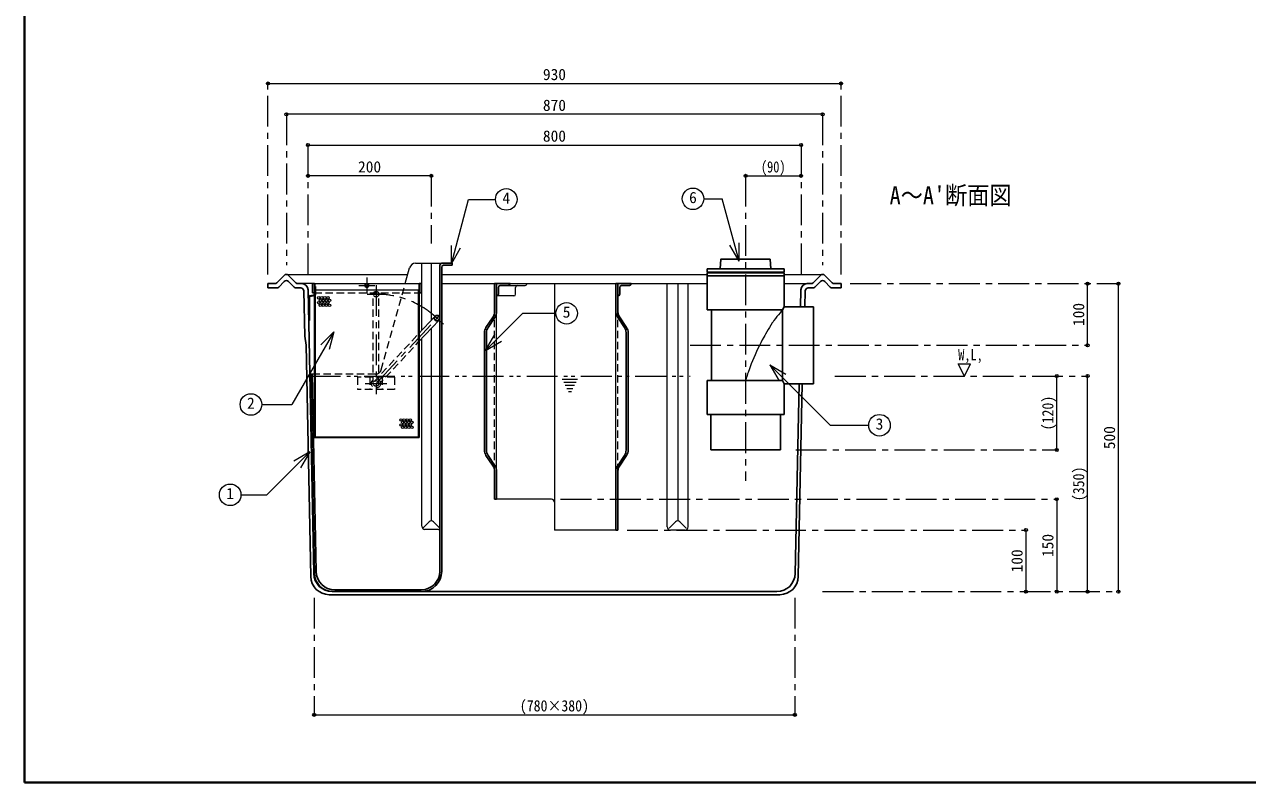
# Model space of a CAD drawing. Units: millimetres at full size, sheet at 1:10. Extents: x -2066 to 1984, y -1358 to 1452.
# Drawn here: x -2066 to -81, y -1358 to -128 of the extents above; entities that cross this region are included whole.
import ezdxf
from ezdxf.enums import TextEntityAlignment as Align

# ---------------------------------------------------------------- set-up
doc = ezdxf.new("R2010")
doc.units = ezdxf.units.MM
doc.header["$LTSCALE"] = 10
doc.header["$PDMODE"] = 32
doc.header["$PDSIZE"] = 5
for name, pattern in [('CHAIN1', [8, 5, -1, 1, -1]), ('DASHED1', [1.8, 1.2, -0.6]), ('DOUBLE_CHAIN1', [8.8, 5, -1, 0.6, -0.6, 0.6, -1])]:
    doc.linetypes.add(name, pattern=pattern)
doc.layers.add('0-0_ﾚｲﾔ1', color=4, linetype='Continuous', lineweight=9)
doc.styles.add('ＭＳ ゴシック', font='')
doc.styles.get('ＭＳ ゴシック').set_extended_font_data('MS Gothic')

msp = doc.modelspace()

# ---------------------------------------------------------------- linework, layer by layer
at = {"layer": '0-0_ﾚｲﾔ1', "color": 1, "lineweight": 40}
for p, q in [((-2065.57, -1358.49), (-2065.57, 1451.51)), ((1984.43, -1358.49), (-2065.57, -1358.49))]:
    msp.add_line(p, q, dxfattribs=at)
at = {"layer": '0-0_ﾚｲﾔ1'}
for p, q in [((-1670.57, -223.49), (-740.57, -223.49)), ((-770.57, -273.49), (-1640.57, -273.49)), ((-1605.57, -323.49), (-805.57, -323.49)), ((-1405.57, -373.49), (-1605.57, -373.49)), ((-895.57, -373.49), (-805.57, -373.49)), ((-1431.03, -515.49), (-1388.63, -515.49)), ((-1420.68, -624.21), (-1420.68, -515.49)), ((-1405.57, -515.49), (-1405.57, -608.03)), ((-1640.57, -533.49), (-1443.63, -533.49)), ((-1447.8, -548.49), (-1440.66, -522.81)), ((-1388.57, -533.49), (-958.07, -533.49)), ((-833.07, -533.49), (-770.57, -533.49)), ((-1598.07, -548.49), (-1615.37, -548.49)), ((-1388.57, -943.49), (-1388.57, -548.49)), ((-1388.57, -548.49), (-958.07, -548.49)), ((-1205.57, -548.49), (-1205.57, -903.49)), ((-1022.57, -943.49), (-1022.57, -548.49)), ((-1005.57, -548.49), (-1005.57, -933.49)), ((-988.57, -943.49), (-988.57, -548.49)), ((-833.07, -548.49), (-795.77, -548.49)), ((-340.57, -648.49), (-340.57, -548.49)), ((-290.57, -1048.49), (-290.57, -548.49)), ((-837.05, -592.78), (-839.59, -595.86)), ((-835.57, -590.99), (-837.05, -592.78)), ((-852.18, -612.34), (-854.55, -615.89)), ((-850.76, -610.31), (-852.18, -612.34)), ((-849.41, -608.43), (-850.76, -610.31)), ((-847.03, -605.24), (-849.41, -608.43)), ((-844.59, -602.08), (-847.03, -605.24)), ((-842.11, -598.96), (-844.59, -602.08)), ((-839.59, -595.86), (-842.11, -598.96)), ((-1405.57, -621.22), (-1405.57, -933.49)), ((-864.55, -632.69), (-866, -635.32)), ((-863.35, -630.52), (-864.55, -632.69)), ((-861.23, -626.81), (-863.35, -630.52)), ((-859.07, -623.13), (-861.23, -626.81)), ((-856.84, -619.48), (-859.07, -623.13)), ((-854.55, -615.89), (-856.84, -619.48)), ((-1420.68, -942.49), (-1420.68, -637.4)), ((-875.48, -653.77), (-877.7, -658.46)), ((-873.2, -649.11), (-875.48, -653.77)), ((-870.86, -644.49), (-873.2, -649.11)), ((-868.46, -639.89), (-870.86, -644.49)), ((-866, -635.32), (-868.46, -639.89)), ((-884.34, -673.62), (-886.29, -678.49)), ((-882.31, -668.78), (-884.34, -673.62)), ((-880.21, -663.96), (-882.31, -668.78)), ((-878.96, -661.19), (-880.21, -663.96)), ((-877.7, -658.46), (-878.96, -661.19)), ((-891.37, -692.6), (-892.15, -694.99)), ((-890.91, -691.22), (-891.37, -692.6)), ((-889.92, -688.34), (-890.91, -691.22)), ((-888.15, -683.4), (-889.92, -688.34)), ((-886.29, -678.49), (-888.15, -683.4)), ((-1595.07, -695.49), (-1598.63, -695.49)), ((-895.14, -704.59), (-895.57, -705.99)), ((-894.41, -702.19), (-895.14, -704.59)), ((-893.67, -699.79), (-894.41, -702.19)), ((-892.92, -697.39), (-893.67, -699.79)), ((-892.15, -694.99), (-892.92, -697.39)), ((-390.57, -818.49), (-390.57, -698.49)), ((-340.57, -1048.49), (-340.57, -698.49)), ((-390.57, -898.49), (-390.57, -1048.49)), ((-1419.36, -945.3), (-1409.08, -934.93)), ((-1393.63, -947.49), (-1415.68, -947.49)), ((-1392.22, -944.85), (-1402.06, -934.93)), ((-1019.36, -945.3), (-1009.08, -934.93)), ((-993.57, -948.49), (-1017.57, -948.49)), ((-991.78, -945.3), (-1002.06, -934.93)), ((-440.57, -948.49), (-440.57, -1048.49)), ((-1595.57, -1248.49), (-815.57, -1248.49))]:
    msp.add_line(p, q, dxfattribs=at)
at = {"layer": '0-0_ﾚｲﾔ1', "linetype": 'CHAIN1'}
for p, q in [((-1670.57, -533.49), (-1670.57, -223.49)), ((-740.57, -533.49), (-740.57, -223.49)), ((-1640.57, -273.49), (-1640.57, -518.49)), ((-770.57, -273.49), (-770.57, -518.49)), ((-1605.57, -323.49), (-1605.57, -533.49)), ((-805.57, -323.49), (-805.57, -533.49)), ((-1405.57, -373.49), (-1405.57, -483.49)), ((-895.57, -373.49), (-895.57, -868.49)), ((-1523.07, -551.49), (-1497.07, -551.49)), ((-1510.07, -538.49), (-1510.07, -564.49)), ((-1495.1, -550.99), (-1495.1, -727.99)), ((-725.57, -548.49), (-290.57, -548.49)), ((-1509.6, -565.49), (-1480.6, -565.49)), ((-1495.1, -710.49), (-1386.23, -593.92)), ((-1385.53, -614.42), (-1406.73, -594.62)), ((-985.57, -648.49), (-340.57, -648.49)), ((-1512.6, -710.49), (-1477.6, -710.49)), ((-750.57, -698.49), (-340.57, -698.49)), ((-814.07, -818.49), (-390.57, -818.49)), ((-1195.57, -898.49), (-390.57, -898.49)), ((-1087.64, -948.49), (-440.57, -948.49)), ((-770.57, -1048.49), (-290.57, -1048.49)), ((-1595.57, -1058.49), (-1595.57, -1248.49)), ((-815.57, -1058.49), (-815.57, -1248.49))]:
    msp.add_line(p, q, dxfattribs=at)
at = {"layer": '0-0_ﾚｲﾔ1', "color": 7, "lineweight": 18}
for p, q in [((-963.39, -410.72), (-933.25, -410.72)), ((-906.06, -512.2), (-933.25, -410.72)), ((-1372.93, -516.57), (-1372.93, -486.57)), ((-1372.93, -516.57), (-1357.93, -490.59)), ((-906.06, -512.2), (-921.06, -486.22)), ((-906.06, -512.2), (-906.06, -482.2)), ((-1595.07, -548.49), (-1425.07, -548.49)), ((-1280.75, -551.49), (-1252.97, -551.49)), ((-1277.75, -548.49), (-1105.95, -548.49)), ((-1268.74, -565.49), (-1268.74, -554.49)), ((-1604.48, -570.87), (-1604.48, -608.49)), ((-1602.98, -570.87), (-1602.98, -608.49)), ((-1602.16, -567.95), (-1595.23, -566.34)), ((-1601.82, -569.41), (-1595.07, -567.84)), ((-1594.07, -558.49), (-1426.07, -558.49)), ((-1426.07, -558.49), (-1425.07, -558.49)), ((-1271.74, -568.49), (-1299.51, -568.49)), ((-1299.51, -852.96), (-1299.51, -594.02)), ((-1105.95, -853.01), (-1105.95, -593.97)), ((-1604.48, -608.49), (-1602.98, -608.49)), ((-1426.57, -630.52), (-1399.42, -601.45)), ((-1426.57, -643.71), (-1392.84, -607.59)), ((-1317.43, -656.91), (-1257.18, -596.66)), ((-1257.18, -596.66), (-1203.4, -596.66)), ((-1563.65, -626.44), (-1631.9, -744.65)), ((-1563.65, -626.44), (-1584.86, -647.65)), ((-1563.65, -626.44), (-1571.41, -655.41)), ((-1317.43, -656.91), (-1302.43, -630.93)), ((-1317.43, -656.91), (-1291.45, -641.91)), ((-856.25, -680.19), (-841.25, -706.17)), ((-856.25, -680.19), (-830.27, -695.19)), ((-550.57, -678.49), (-530.57, -678.49)), ((-540.57, -698.49), (-550.57, -678.49)), ((-540.57, -698.49), (-530.57, -678.49)), ((-1680.66, -744.65), (-1631.9, -744.65)), ((-1602.71, -821.7), (-1672.37, -891.36)), ((-1602.71, -821.7), (-1628.69, -836.7)), ((-1602.71, -821.7), (-1617.71, -847.68)), ((-1714.28, -891.36), (-1672.37, -891.36)), ((-1210.57, -898.49), (-1299.51, -898.49)), ((-1205.57, -903.49), (-1205.57, -948.49)), ((-1105.95, -948.49), (-1205.57, -948.49))]:
    msp.add_line(p, q, dxfattribs=at)
at = {"layer": '0-0_ﾚｲﾔ1', "color": 5, "lineweight": 25}
for p, q in [((-1388.63, -515.49), (-1371.63, -515.49)), ((-1371.63, -518.49), (-1371.63, -515.49)), ((-855.57, -508.49), (-854.57, -524.49)), ((-1655.89, -546.99), (-1644.14, -534.99)), ((-1625.25, -546.99), (-1637, -534.99)), ((-1391.63, -518.49), (-1391.63, -1015.49)), ((-1388.63, -521.49), (-1388.63, -1015.49)), ((-1385.63, -518.49), (-1371.63, -518.49)), ((-958.07, -524.49), (-833.07, -524.49)), ((-958.07, -524.49), (-958.07, -529.99)), ((-958.07, -529.99), (-833.07, -529.99)), ((-958.07, -530.99), (-958.07, -590.99)), ((-833.07, -529.99), (-833.07, -524.49)), ((-785.89, -546.99), (-774.14, -534.99)), ((-755.25, -546.99), (-767, -534.99)), ((-1659.46, -548.49), (-1670.57, -548.49)), ((-1670.57, -548.49), (-1670.57, -555.49)), ((-1656.52, -555.49), (-1670.57, -555.49)), ((-1652.95, -553.99), (-1644.14, -545)), ((-1628.2, -553.99), (-1637, -545)), ((-1617.33, -555.49), (-1624.62, -555.49)), ((-1615.37, -548.49), (-1621.68, -548.49)), ((-1595.07, -548.49), (-1598.07, -548.49)), ((-1598.07, -548.49), (-1598.07, -563.49)), ((-1595.07, -797.49), (-1595.07, -548.49)), ((-1425.07, -797.49), (-1425.07, -548.49)), ((-1302.79, -594.02), (-1302.79, -548.49)), ((-1277.75, -548.49), (-1302.79, -548.49)), ((-1299.51, -594.02), (-1299.51, -548.49)), ((-1296.51, -565.49), (-1296.51, -554.49)), ((-1293.51, -551.49), (-1280.75, -551.49)), ((-1105.95, -548.49), (-1081.09, -548.49)), ((-1105.95, -593.97), (-1105.95, -548.49)), ((-1102.64, -593.97), (-1102.64, -548.49)), ((-1099.64, -565.49), (-1099.64, -554.49)), ((-1096.64, -551.49), (-1084.09, -551.49)), ((-958.07, -535.99), (-833.07, -535.99)), ((-795.77, -548.49), (-789.46, -548.49)), ((-793.81, -555.49), (-786.52, -555.49)), ((-782.95, -553.99), (-774.14, -545)), ((-758.2, -553.99), (-767, -545)), ((-754.62, -555.49), (-740.57, -555.49)), ((-751.68, -548.49), (-740.57, -548.49)), ((-740.57, -548.49), (-740.57, -555.49)), ((-1612.33, -560.39), (-1610.87, -633.49)), ((-1596.16, -1019.09), (-1605.37, -558.29)), ((-1598.07, -563.49), (-1595.07, -563.49)), ((-1595.07, -558.49), (-1594.07, -558.49)), ((-1594.07, -796.99), (-1594.07, -558.49)), ((-1426.07, -796.99), (-1426.07, -558.49)), ((-1425.07, -563.49), (-1422.07, -563.49)), ((-806.32, -585.99), (-805.77, -558.29)), ((-798.81, -560.39), (-799.32, -585.99)), ((-835.57, -590.99), (-958.07, -590.99)), ((-950.57, -590.99), (-950.57, -705.99)), ((-835.57, -590.99), (-833.07, -585.99)), ((-835.57, -590.99), (-835.57, -705.99)), ((-833.07, -585.99), (-785.57, -585.99)), ((-785.57, -585.99), (-785.57, -710.99)), ((-1316.71, -619.75), (-1305.24, -602.23)), ((-1313.43, -619.75), (-1301.97, -602.23)), ((-1103.46, -602.26), (-1091.89, -619.72)), ((-1088.58, -619.72), (-1100.15, -602.26)), ((-1610.87, -633.49), (-1608.57, -648.49)), ((-1319.16, -819.02), (-1319.16, -627.96)), ((-1315.88, -819.02), (-1315.88, -627.96)), ((-1089.4, -818.97), (-1089.4, -628.01)), ((-1086.09, -818.97), (-1086.09, -628.01)), ((-1601.06, -1024.09), (-1608.57, -648.49)), ((-1595.16, -1019.09), (-1601.63, -695.49)), ((-1598.63, -695.49), (-1601.63, -695.49)), ((-1592.22, -1016.09), (-1598.63, -695.49)), ((-835.57, -705.99), (-958.07, -705.99)), ((-958.07, -705.99), (-958.07, -760.99)), ((-833.07, -710.99), (-833.07, -760.99)), ((-814.98, -1019.09), (-808.82, -710.99)), ((-810.08, -1024.09), (-803.82, -710.99)), ((-958.07, -760.99), (-833.07, -760.99)), ((-952.07, -760.99), (-952.07, -818.49)), ((-839.07, -760.99), (-839.07, -818.49)), ((-1426.07, -798.49), (-1594.07, -798.49)), ((-1426.57, -797.49), (-1593.57, -797.49)), ((-1305.24, -844.75), (-1316.71, -827.23)), ((-1301.97, -844.75), (-1313.43, -827.23)), ((-1103.46, -844.72), (-1091.89, -827.26)), ((-1100.15, -844.72), (-1088.58, -827.26)), ((-952.07, -818.49), (-839.07, -818.49)), ((-1302.79, -898.49), (-1302.79, -852.96)), ((-1299.51, -898.49), (-1299.51, -852.96)), ((-1105.95, -948.49), (-1105.95, -853.01)), ((-1102.64, -948.49), (-1102.64, -853.01)), ((-1302.79, -898.49), (-1299.51, -898.49)), ((-1105.95, -948.49), (-1102.64, -948.49)), ((-1566.16, -1048.49), (-844.98, -1048.49)), ((-1421.63, -1045.49), (-1562.22, -1045.49)), ((-1571.07, -1053.49), (-840.08, -1053.49))]:
    msp.add_line(p, q, dxfattribs=at)
at = {"layer": '0-0_ﾚｲﾔ1', "linetype": 'DASHED1'}
for p, q in [((-1594.07, -558.49), (-1594.07, -548.49)), ((-1592.57, -564.88), (-1592.57, -548.49)), ((-1486.6, -688.17), (-1447.8, -548.49)), ((-1599.84, -567.41), (-1600.07, -567.47)), ((-1595.07, -563.49), (-1425.07, -563.49)), ((-1595.07, -567.84), (-1594.89, -567.8)), ((-1499.6, -710.49), (-1499.6, -565.49)), ((-1490.6, -710.49), (-1490.6, -565.49)), ((-1302.79, -852.96), (-1302.79, -594.02)), ((-1102.64, -853.01), (-1102.64, -593.97)), ((-1498.39, -707.42), (-1426.57, -630.52)), ((-1491.81, -713.56), (-1426.57, -643.71)), ((-1496.23, -695.49), (-1595.07, -695.49)), ((-1465.1, -700.49), (-1525.1, -700.49)), ((-1525.1, -700.49), (-1525.1, -720.49)), ((-1505.1, -700.49), (-1505.1, -720.49)), ((-1485.1, -700.49), (-1485.1, -720.49))]:
    msp.add_line(p, q, dxfattribs=at)
at = {"layer": '0-0_ﾚｲﾔ1', "linetype": 'DOUBLE_CHAIN1'}
for p, q in [((-1602.57, -698.49), (-985.57, -698.49)), ((-1193.07, -703.49), (-1168.07, -703.49)), ((-1190.57, -708.49), (-1170.57, -708.49)), ((-1188.07, -713.49), (-1173.07, -713.49)), ((-1185.57, -718.49), (-1175.57, -718.49)), ((-1183.07, -723.49), (-1178.07, -723.49))]:
    msp.add_line(p, q, dxfattribs=at)
at = {"layer": '0-0_ﾚｲﾔ1', "color": 7, "lineweight": 18}
for points in [[(-1372.93, -516.57), (-1344.84, -411.72), (-1301.32, -411.72)], [(-856.25, -680.19), (-758.05, -778.4), (-695.76, -778.4)]]:
    msp.add_lwpolyline(points, dxfattribs=at)
at = {"layer": '0-0_ﾚｲﾔ1', "color": 5, "lineweight": 25}
for points in [[(-855.57, -508.49), (-935.57, -508.49), (-936.57, -524.49)], [(-958.07, -530.99), (-833.07, -530.99), (-833.07, -585.99)], [(-1425.07, -548.49), (-1422.07, -548.49), (-1422.07, -563.49)], [(-835.57, -705.99), (-833.07, -710.99), (-785.57, -710.99)]]:
    msp.add_lwpolyline(points, dxfattribs=at)
at = {"layer": '0-0_ﾚｲﾔ1', "linetype": 'DASHED1'}
msp.add_lwpolyline([(-1465.1, -700.49), (-1465.1, -720.49), (-1525.1, -720.49)], dxfattribs=at)
at = {"layer": '0-0_ﾚｲﾔ1', "color": 7, "lineweight": 18}
for centre in [(-1283.82, -411.72), (-980.89, -410.72), (-1185.9, -596.66), (-1698.16, -744.65), (-678.26, -778.4), (-1731.78, -891.36)]:
    msp.add_circle(centre, 17.5, dxfattribs=at)
at = {"layer": '0-0_ﾚｲﾔ1', "color": 5, "lineweight": 25}
for centre, radius in [((-1510.07, -551.49), 3), ((-1396.13, -604.52), 4.5)]:
    msp.add_circle(centre, radius, dxfattribs=at)
at = {"layer": '0-0_ﾚｲﾔ1'}
for centre in [(-1588.15, -571.54), (-1585.65, -575.54), (-1583.15, -571.54), (-1580.65, -575.54), (-1578.15, -571.54), (-1575.65, -575.54), (-1573.15, -571.54), (-1570.65, -575.54), (-1588.15, -579.54), (-1585.65, -583.54), (-1583.15, -579.54), (-1580.65, -583.54), (-1578.15, -579.54), (-1575.65, -583.54), (-1573.15, -579.54), (-1570.65, -583.54), (-1454.47, -769.85), (-1451.97, -773.85), (-1449.47, -769.85), (-1446.97, -773.85), (-1444.47, -769.85), (-1441.97, -773.85), (-1439.47, -769.85), (-1436.97, -773.85), (-1454.47, -777.85), (-1451.97, -781.85), (-1449.47, -777.85), (-1446.97, -781.85), (-1444.47, -777.85), (-1441.97, -781.85), (-1439.47, -777.85), (-1436.97, -781.85)]:
    msp.add_circle(centre, 2, dxfattribs=at)
at = {"layer": '0-0_ﾚｲﾔ1', "linetype": 'DASHED1'}
for centre, radius in [((-1495.1, -565.49), 4.5), ((-1495.1, -710.49), 7.5), ((-1495.1, -710.49), 4.5)]:
    msp.add_circle(centre, radius, dxfattribs=at)
at = {"layer": '0-0_ﾚｲﾔ1'}
for centre, radius, start, end in [((-1431.03, -525.49), 10, 90, 164.47589), ((-1415.68, -942.49), 5, 180, 270), ((-1405.57, -938.49), 5, 45.41268, 134.58732), ((-1393.63, -942.49), 5, 270, 293.57818), ((-1393.57, -943.49), 5, 351.17442, 0), ((-1017.57, -943.49), 5, 180, 270), ((-1005.57, -938.49), 5, 45.41268, 134.58732), ((-993.57, -943.49), 5, 270, 0)]:
    msp.add_arc(centre, radius, start, end, dxfattribs=at)
at = {"layer": '0-0_ﾚｲﾔ1', "color": 5, "lineweight": 25}
for centre, radius, start, end in [((-1388.63, -518.49), 3, 90, 180), ((-1640.57, -538.49), 5, 44.3947, 135.6053), ((-1385.63, -521.49), 3, 90, 180), ((-770.57, -538.49), 5, 44.3947, 135.6053), ((-1659.46, -543.49), 5, 270, 315.6053), ((-1656.52, -550.49), 5, 270, 315.6053), ((-1640.57, -548.5), 5, 44.3947, 135.6053), ((-1624.62, -550.49), 5, 224.3947, 270), ((-1621.68, -543.49), 5, 224.3947, 270), ((-1617.33, -560.49), 5, 1.14576, 90), ((-1615.37, -558.49), 10, 1.14576, 90), ((-1293.51, -554.49), 3, 90, 180), ((-1280.75, -548.49), 3, 270, 0), ((-1096.64, -554.49), 3, 90, 180), ((-1084.09, -548.49), 3, 270, 0), ((-795.77, -558.49), 10, 90, 178.85424), ((-793.81, -560.49), 5, 90, 178.85424), ((-789.46, -543.49), 5, 270, 315.6053), ((-786.52, -550.49), 5, 270, 315.6053), ((-770.57, -548.5), 5, 44.3947, 135.6053), ((-754.62, -550.49), 5, 224.3947, 270), ((-751.68, -543.49), 5, 224.3947, 270), ((-1299.51, -565.49), 3, 270, 0), ((-1102.64, -565.49), 3, 270, 0), ((-1317.79, -594.02), 15, 326.78348, 0), ((-1314.51, -594.02), 15, 326.78348, 0), ((-1090.95, -593.97), 15, 180, 213.51153), ((-1087.64, -593.97), 15, 180, 213.51153), ((-1304.16, -627.96), 15, 146.78348, 180), ((-1300.88, -627.96), 15, 146.78348, 180), ((-1104.4, -628.01), 15, 0, 33.51153), ((-1101.09, -628.01), 15, 0, 33.51153), ((-1594.07, -797.49), 1, 180, 270), ((-1593.57, -796.99), 0.5, 180, 270), ((-1426.57, -796.99), 0.5, 270, 0), ((-1426.07, -797.49), 1, 270, 0), ((-1304.16, -819.02), 15, 180, 213.21652), ((-1300.88, -819.02), 15, 180, 213.21652), ((-1104.4, -818.97), 15, 326.48847, 0), ((-1101.09, -818.97), 15, 326.48847, 0), ((-1317.79, -852.96), 15, 0, 33.21652), ((-1314.51, -852.96), 15, 0, 33.21652), ((-1090.95, -853.01), 15, 146.48847, 180), ((-1087.64, -853.01), 15, 146.48847, 180), ((-1571.07, -1023.49), 30, 181.14576, 270), ((-1566.16, -1018.49), 30, 181.14576, 270), ((-1565.16, -1018.49), 30, 181.14576, 270), ((-1562.22, -1015.49), 30, 181.14576, 270), ((-1421.63, -1015.49), 30, 270, 0), ((-1421.63, -1015.49), 33, 270, 0), ((-844.98, -1018.49), 30, 270, 358.85424), ((-840.08, -1023.49), 30, 270, 358.85424)]:
    msp.add_arc(centre, radius, start, end, dxfattribs=at)
at = {"layer": '0-0_ﾚｲﾔ1', "color": 7, "lineweight": 18}
for centre, radius, start, end in [((-1265.74, -554.49), 3, 90, 180), ((-1252.97, -548.49), 3, 270, 0), ((-1601.48, -570.87), 3, 103.07978, 180), ((-1601.48, -570.87), 1.5, 103.07978, 180), ((-1595.57, -564.88), 1.5, 283.07978, 289.47122), ((-1271.74, -565.49), 3, 270, 0), ((-1210.57, -903.49), 5, 0, 90)]:
    msp.add_arc(centre, radius, start, end, dxfattribs=at)
at = {"layer": '0-0_ﾚｲﾔ1', "linetype": 'DASHED1'}
for centre, radius, start, end in [((-1595.57, -564.88), 1.5, 289.47122, 0), ((-1595.57, -564.88), 3, 283.07978, 0), ((-1496.23, -685.49), 10, 270, 344.47589)]:
    msp.add_arc(centre, radius, start, end, dxfattribs=at)
at = {"layer": '0-0_ﾚｲﾔ1', "linetype": 'CHAIN1'}
msp.add_arc((-1495.1, -710.49), 145, 46.95642, 90, dxfattribs=at)
at = {"layer": '0-0_ﾚｲﾔ1', "color": 1}
for p in [(-1670.57, -223.49), (-740.57, -223.49), (-1640.57, -273.49), (-770.57, -273.49), (-1605.57, -323.49), (-805.57, -323.49), (-1605.57, -373.49), (-1405.57, -373.49), (-895.57, -373.49), (-805.57, -373.49), (-340.57, -548.49), (-290.57, -548.49), (-340.57, -648.49), (-390.57, -698.49), (-340.57, -698.49), (-390.57, -818.49), (-390.57, -898.49), (-440.57, -948.49), (-440.57, -1048.49), (-390.57, -1048.49), (-340.57, -1048.49), (-290.57, -1048.49), (-1595.57, -1248.49), (-815.57, -1248.49)]:
    msp.add_point(p, dxfattribs=at)

# ---------------------------------------------------------------- texts
at = {"layer": '0-0_ﾚｲﾔ1', "color": 7, "style": 'ＭＳ ゴシック'}
for s, p in [('930', (-1224.32, -223.49)), ('870', (-1224.32, -273.49)), ('800', (-1224.32, -323.49)), ('200', (-1524.32, -373.49)), ('4', (-1290.07, -424.22)), ('6', (-987.14, -423.22)), ('5', (-1192.15, -609.16)), ('2', (-1704.41, -757.15)), ('3', (-684.51, -790.9)), ('1', (-1738.03, -903.86))]:
    msp.add_text(s, height=18.33, dxfattribs=at).set_placement(p, align=Align.BOTTOM_LEFT)
for s, height, width, p in [('(90)', 18.33, 0.8, (-870.57, -373.49)), ("A～A'断面図", 29.33, 0.9, (-661.82, -428.49)), ('W,L,', 18.33, 0.8, (-550.57, -678.49)), ('(780×380)', 18.33, 0.9, (-1261.82, -1248.49))]:
    msp.add_text(s, height=height, dxfattribs=dict(at, width=width)).set_placement(p, align=Align.BOTTOM_LEFT)
for s, p in [('100', (-340.57, -617.24)), ('500', (-290.57, -817.24)), ('150', (-390.57, -992.24)), ('100', (-440.57, -1017.24))]:
    msp.add_text(s, height=18.33, rotation=90, dxfattribs=at).set_placement(p, align=Align.BOTTOM_LEFT)
at = {"layer": '0-0_ﾚｲﾔ1', "color": 7, "style": 'ＭＳ ゴシック', "width": 0.9}
for s, p in [('(120)', (-390.57, -786.61)), ('(350)', (-340.57, -901.61))]:
    msp.add_text(s, height=18.33, rotation=90, dxfattribs=at).set_placement(p, align=Align.BOTTOM_LEFT)

doc.saveas('drawing.dxf')
